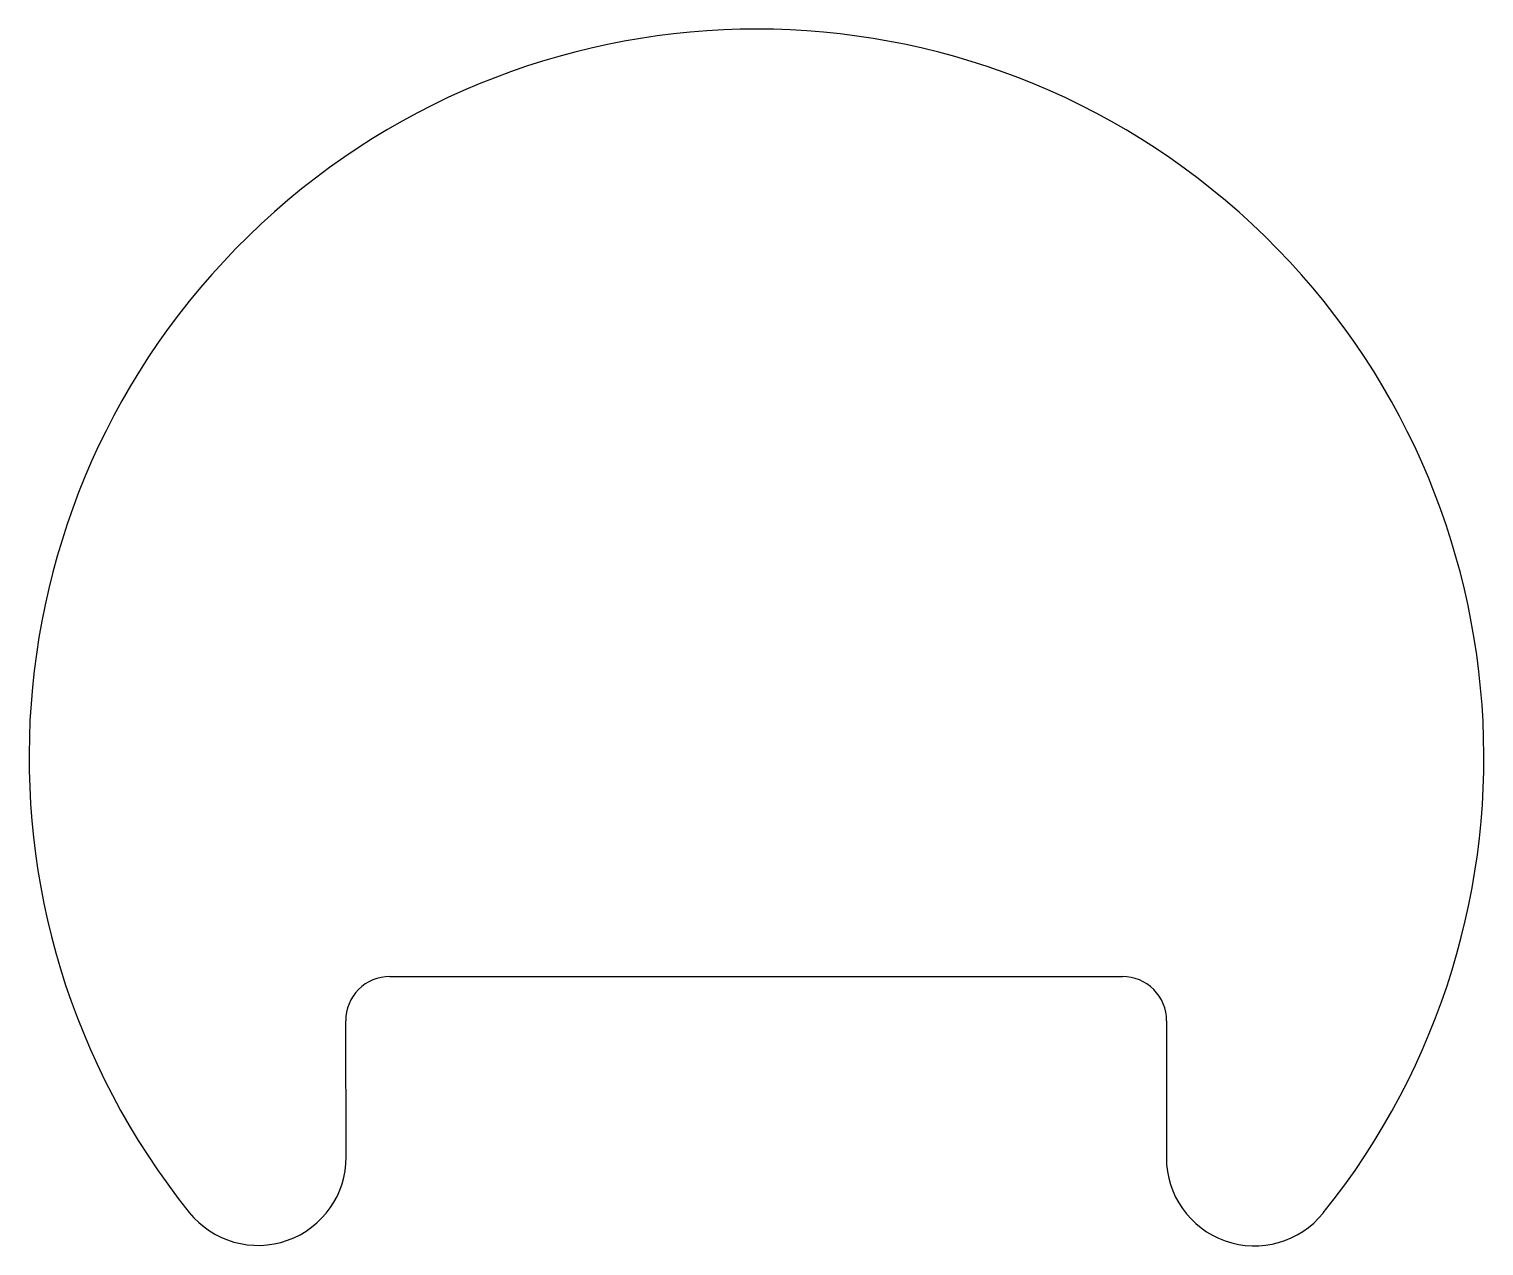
# Model space of a CAD drawing. Header units: inches. Extents: x 15.85 to 19.15, y 14.05 to 16.81.
import ezdxf

# ---------------------------------------------------------------- set-up
doc = ezdxf.new("R2010")
doc.units = ezdxf.units.IN
doc.header["$MEASUREMENT"] = 0

msp = doc.modelspace()

# ---------------------------------------------------------------- linework, layer by layer
for p, q in [((16.6665, 14.6651), (18.3285, 14.6651)), ((16.5677, 14.2562), (16.5665, 14.5647)), ((18.4285, 14.5649), (18.428, 14.2546))]:
    msp.add_line(p, q)
for centre, radius, start, end in [((17.4983, 15.1633), 1.65, 321.1747, 218.764), ((16.6665, 14.5651), 0.1, 90, 180.2236), ((18.3285, 14.5651), 0.1, 359.9008, 90), ((16.3677, 14.2554), 0.2, 218.764, 0.2236), ((18.628, 14.2542), 0.2, 179.9008, 321.1747)]:
    msp.add_arc(centre, radius, start, end)

doc.saveas('drawing.dxf')
